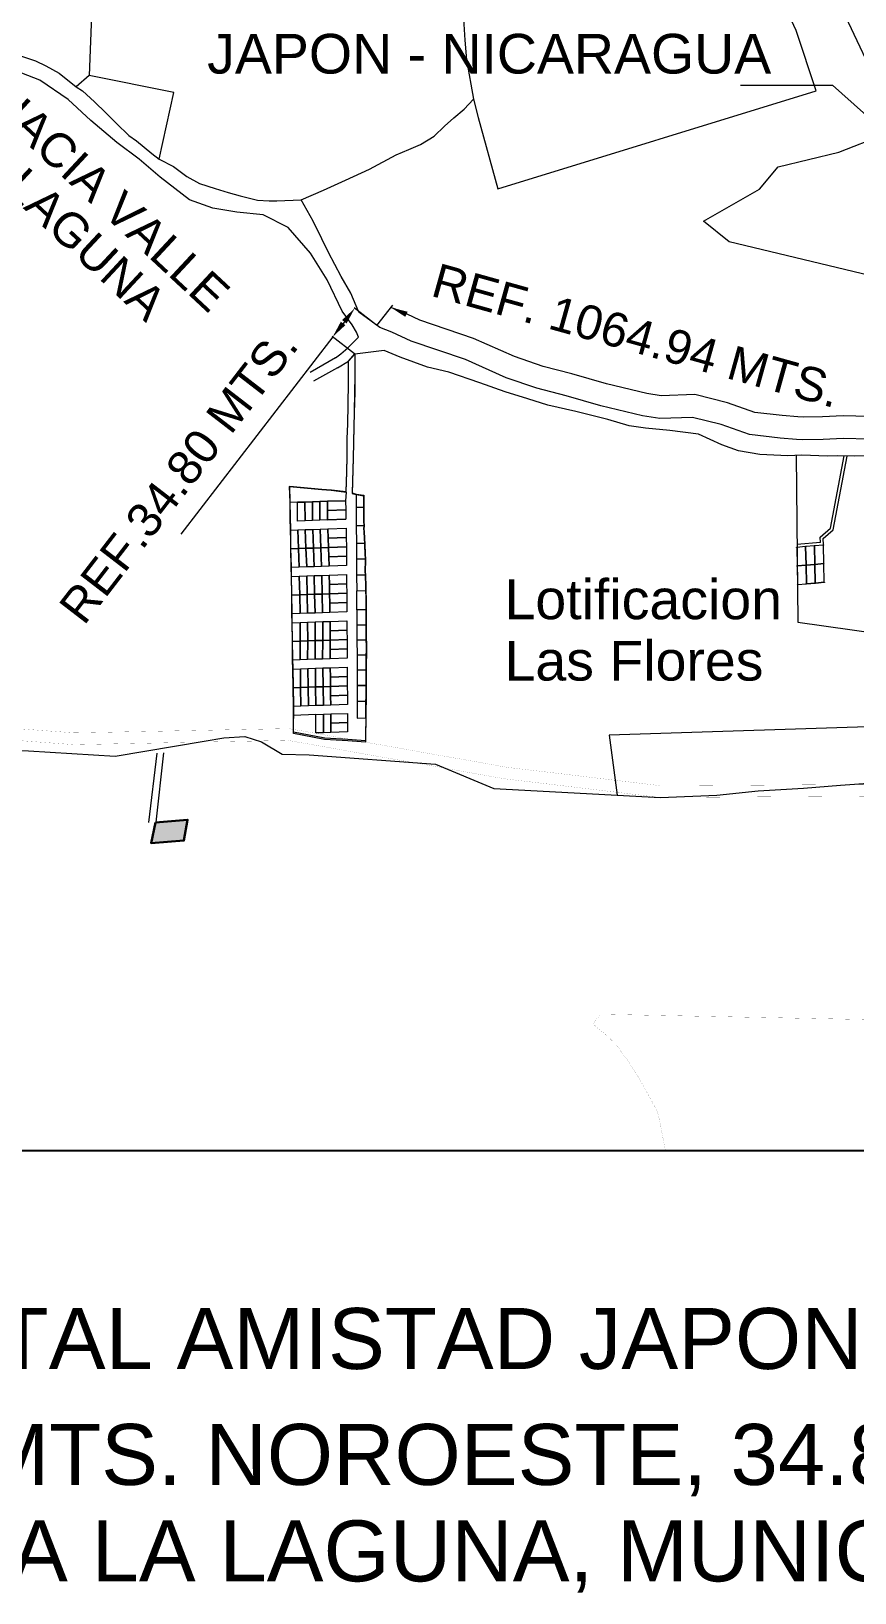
# Model space of a CAD drawing. Header units: millimetres. Extents: x 605783 to 618060, y 1302882 to 1321803.
# Drawn here: x 618034.66 to 618046.82, y 1320147.52 to 1320170.57 of the extents above; entities that cross this region are included whole.
import ezdxf

# ---------------------------------------------------------------- set-up
doc = ezdxf.new("R2010")
doc.units = ezdxf.units.MM
for name, color, linetype in [('2', 7, 'Continuous'), ('CVL_CUADCON_TIT', 1, 'Continuous'), ('CVL_CUADCON_TX', 2, 'Continuous')]:
    doc.layers.add(name, color=color, linetype=linetype)
doc.layers.add('Cotas', color=7, linetype='Continuous', lineweight=0)
doc.layers.add('Nivel 30', color=7, linetype='Continuous', lineweight=0)
doc.styles.add('CAJETIN 2', font='arial.ttf', dxfattribs={"height": 0.25})
doc.styles.add('PI', font='arial.ttf', dxfattribs={"height": 0.4})
doc.styles.add('PUNTOS PI', font='arial.ttf', dxfattribs={"height": 2.75})
pattern_1 = [(0, (0, 0), (0, 6.985), [5.08, -1.905]), (90, (0, 0), (-6.985, 4e-16), [5.08, -1.905])]

msp = doc.modelspace()

# ---------------------------------------------------------------- hatches: boundary and pattern name
at = {"true_color": 0x000000}
h = msp.add_hatch(dxfattribs=at)
h.set_pattern_fill('ANGLE', color=18)
h.set_pattern_definition(pattern_1)
h.paths.add_polyline_path([(618038.857, 1320160.887), (618038.747, 1320160.883), (618038.751, 1320160.607), (618038.861, 1320160.611)])
h = msp.add_hatch(dxfattribs=at)
h.set_pattern_fill('ANGLE', color=18, style=0)
h.set_pattern_definition(pattern_1)
h.paths.add_polyline_path([(618039.08, 1320160.758), (618039.077, 1320160.895), (618038.967, 1320160.891), (618038.972, 1320160.615), (618039.082, 1320160.619)])
h = msp.add_hatch(color=18, dxfattribs=at)
h.set_gradient(color1=(0, 0, 255), color2=(255, 255, 0), tint=1)
h.paths.add_polyline_path([(618036.914, 1320158.62), (618036.968, 1320158.925), (618036.496, 1320158.885), (618036.428, 1320158.583)])

# ---------------------------------------------------------------- linework, layer by layer
msp.add_line((618014.999, 1320154.046), (618059.999, 1320154.046))
at = {"layer": '2', "color": 1, "linetype": 'Continuous', "lineweight": 5}
for p, q in [((618045.242, 1320173.852), (618047.367, 1320169.322)), ((618035.514, 1320169.914), (618035.325, 1320169.743)), ((618041.548, 1320168.239), (618046.248, 1320169.685)), ((618039.149, 1320165.744), (618038.777, 1320165.53)), ((618039.181, 1320165.598), (618038.828, 1320165.398)), ((618039.034, 1320163.352), (618039.302, 1320163.362))]:
    msp.add_line(p, q, dxfattribs=at)
for points in [[(618035.407, 1320174.359), (618035.687, 1320174.354), (618035.514, 1320169.914)], [(618046.248, 1320169.685), (618045.95, 1320170.574), (618044.471, 1320173.765)], [(618039.463, 1320166.122), (618039.399, 1320166.231), (618039.251, 1320166.433), (618039.029, 1320166.894), (618038.781, 1320167.289), (618038.453, 1320167.666), (618038.086, 1320167.853), (618037.693, 1320167.894), (618037.34, 1320167.956), (618036.994, 1320168.077), (618036.563, 1320168.41), (618036.252, 1320168.678), (618035.925, 1320168.922), (618035.541, 1320169.249), (618035.203, 1320169.556), (618034.789, 1320169.843), (618034.229, 1320170.059)], [(618034.364, 1320170.243), (618034.531, 1320170.191), (618034.721, 1320170.129), (618034.874, 1320170.053), (618035.071, 1320169.945), (618035.325, 1320169.743)], [(618036.548, 1320168.679), (618036.765, 1320169.661), (618035.514, 1320169.914)], [(618035.325, 1320169.743), (618035.418, 1320169.684), (618035.592, 1320169.522), (618035.763, 1320169.36), (618035.92, 1320169.201), (618036.101, 1320169.026), (618036.214, 1320168.947), (618036.441, 1320168.762), (618036.548, 1320168.679)], [(618038.643, 1320168.079), (618038.975, 1320168.221), (618039.3, 1320168.366), (618039.654, 1320168.531), (618040.049, 1320168.742), (618040.235, 1320168.82), (618040.407, 1320168.894), (618040.609, 1320169.018), (618040.758, 1320169.165), (618040.9, 1320169.289), (618041.052, 1320169.413), (618041.188, 1320169.56)], [(618041.188, 1320169.56), (618041.259, 1320169.291), (618041.548, 1320168.239)], [(618048.475, 1320165.764), (618047.281, 1320166.901), (618044.964, 1320167.456), (618044.583, 1320167.764), (618045.412, 1320168.234), (618045.686, 1320168.564), (618046.579, 1320168.779), (618047.236, 1320169.035), (618047.367, 1320169.322)], [(618036.548, 1320168.679), (618036.758, 1320168.567), (618036.955, 1320168.419), (618037.142, 1320168.317), (618037.375, 1320168.245), (618037.565, 1320168.183), (618037.742, 1320168.134), (618038.001, 1320168.072), (618038.171, 1320168.063), (618038.287, 1320168.061), (618038.643, 1320168.079)], [(618047.023, 1320164.545), (618046.647, 1320164.553), (618046.351, 1320164.541), (618046.052, 1320164.536), (618045.955, 1320164.539), (618045.713, 1320164.561), (618045.263, 1320164.612), (618044.844, 1320164.759), (618044.421, 1320164.866), (618043.939, 1320164.85), (618043.682, 1320164.889), (618043.066, 1320165.038), (618042.554, 1320165.185), (618042.121, 1320165.296), (618041.671, 1320165.449), (618041.068, 1320165.719), (618040.268, 1320165.99), (618039.985, 1320166.125), (618039.808, 1320166.19), (618039.494, 1320166.418), (618039.376, 1320166.7), (618039.235, 1320166.945), (618039.05, 1320167.297), (618038.949, 1320167.502), (618038.821, 1320167.764), (618038.643, 1320168.079)], [(618039.149, 1320165.744), (618039.23, 1320165.803), (618039.332, 1320165.892), (618039.492, 1320166.049), (618039.463, 1320166.122)], [(618039.181, 1320165.598), (618039.344, 1320165.694)], [(618039.872, 1320165.851), (618039.438, 1320165.801)], [(618047.047, 1320164.299), (618046.815, 1320164.291), (618046.569, 1320164.3), (618046.412, 1320164.292), (618046.037, 1320164.31), (618045.83, 1320164.299), (618045.415, 1320164.32), (618045.099, 1320164.371), (618044.855, 1320164.46), (618044.509, 1320164.617), (618044.089, 1320164.672), (618043.727, 1320164.706), (618043.484, 1320164.741), (618043.171, 1320164.833), (618042.701, 1320164.95), (618042.288, 1320165.047), (618041.992, 1320165.139), (618041.656, 1320165.243), (618041.282, 1320165.374), (618040.823, 1320165.531), (618040.51, 1320165.609), (618040.106, 1320165.753), (618039.872, 1320165.851)], [(618038.701, 1320163.616), (618038.702, 1320163.34), (618038.591, 1320163.336), (618038.591, 1320163.612), (618038.701, 1320163.616)], [(618038.812, 1320163.344), (618038.702, 1320163.34), (618038.701, 1320163.616), (618038.811, 1320163.619), (618038.812, 1320163.344)], [(618038.922, 1320163.623), (618038.922, 1320163.348), (618038.812, 1320163.344), (618038.811, 1320163.619), (618038.922, 1320163.623)], [(618039.034, 1320163.627), (618039.034, 1320163.352), (618038.922, 1320163.348), (618038.922, 1320163.623), (618039.034, 1320163.627)], [(618039.301, 1320163.635), (618039.302, 1320163.5), (618039.034, 1320163.49), (618039.034, 1320163.627), (618039.301, 1320163.635)], [(618039.456, 1320163.726), (618039.456, 1320163.534), (618039.568, 1320163.538), (618039.568, 1320163.571), (618039.569, 1320163.709), (618039.456, 1320163.726)], [(618039.302, 1320163.362), (618039.034, 1320163.352), (618039.034, 1320163.49), (618039.302, 1320163.5), (618039.302, 1320163.362)], [(618039.456, 1320163.534), (618039.458, 1320163.264), (618039.573, 1320163.268), (618039.57, 1320163.329), (618039.568, 1320163.456), (618039.568, 1320163.538), (618039.456, 1320163.534)], [(618038.487, 1320163.201), (618038.594, 1320163.205), (618038.605, 1320162.93), (618038.49, 1320162.926), (618038.491, 1320163.049), (618038.487, 1320163.201)], [(618038.704, 1320163.209), (618038.715, 1320162.934), (618038.605, 1320162.93), (618038.594, 1320163.205), (618038.704, 1320163.209)], [(618038.815, 1320163.213), (618038.825, 1320162.936), (618038.715, 1320162.934), (618038.704, 1320163.209), (618038.815, 1320163.213)], [(618038.927, 1320163.216), (618038.936, 1320162.94), (618038.825, 1320162.936), (618038.815, 1320163.213), (618038.927, 1320163.216)], [(618039.039, 1320163.22), (618039.043, 1320163.082), (618039.046, 1320162.944), (618038.936, 1320162.94), (618038.927, 1320163.216), (618039.039, 1320163.22)], [(618039.307, 1320163.231), (618039.31, 1320163.092), (618039.043, 1320163.082), (618039.039, 1320163.22), (618039.307, 1320163.231)], [(618039.458, 1320163.264), (618039.46, 1320163.004), (618039.583, 1320163.009), (618039.579, 1320163.075), (618039.573, 1320163.185), (618039.572, 1320163.214), (618039.573, 1320163.268), (618039.458, 1320163.264)], [(618038.498, 1320162.649), (618038.49, 1320162.926), (618038.605, 1320162.93), (618038.615, 1320162.653), (618038.498, 1320162.649)], [(618038.615, 1320162.653), (618038.605, 1320162.93), (618038.715, 1320162.934), (618038.726, 1320162.658), (618038.615, 1320162.653)], [(618038.726, 1320162.658), (618038.715, 1320162.934), (618038.825, 1320162.936), (618038.836, 1320162.661), (618038.726, 1320162.658)], [(618038.836, 1320162.661), (618038.825, 1320162.936), (618038.936, 1320162.94), (618038.946, 1320162.665), (618038.836, 1320162.661)], [(618039.056, 1320162.67), (618038.946, 1320162.665), (618038.936, 1320162.94), (618039.046, 1320162.944), (618039.052, 1320162.806), (618039.056, 1320162.67)], [(618039.314, 1320162.954), (618039.046, 1320162.944), (618039.043, 1320163.082), (618039.31, 1320163.092), (618039.314, 1320162.954)], [(618039.313, 1320162.816), (618039.052, 1320162.806), (618039.046, 1320162.944), (618039.314, 1320162.954), (618039.313, 1320162.816)], [(618039.46, 1320163.004), (618039.461, 1320162.771), (618039.592, 1320162.776), (618039.59, 1320162.849), (618039.585, 1320162.979), (618039.583, 1320163.009), (618039.46, 1320163.004)], [(618039.315, 1320162.678), (618039.056, 1320162.67), (618039.052, 1320162.806), (618039.313, 1320162.816), (618039.315, 1320162.678)], [(618039.461, 1320162.771), (618039.463, 1320162.536), (618039.592, 1320162.541), (618039.59, 1320162.597), (618039.593, 1320162.752), (618039.592, 1320162.776), (618039.461, 1320162.771)], [(618038.5, 1320162.518), (618038.617, 1320162.522), (618038.623, 1320162.247), (618038.506, 1320162.243), (618038.5, 1320162.518)], [(618038.728, 1320162.526), (618038.733, 1320162.251), (618038.623, 1320162.247), (618038.617, 1320162.522), (618038.728, 1320162.526)], [(618038.838, 1320162.53), (618038.843, 1320162.254), (618038.733, 1320162.251), (618038.728, 1320162.526), (618038.838, 1320162.53)], [(618038.948, 1320162.534), (618038.954, 1320162.258), (618038.843, 1320162.254), (618038.838, 1320162.53), (618038.948, 1320162.534)], [(618039.058, 1320162.538), (618039.062, 1320162.4), (618039.064, 1320162.262), (618038.954, 1320162.258), (618038.948, 1320162.534), (618039.058, 1320162.538)], [(618039.315, 1320162.546), (618039.316, 1320162.408), (618039.062, 1320162.4), (618039.058, 1320162.538), (618039.315, 1320162.546)], [(618039.464, 1320162.307), (618039.598, 1320162.31), (618039.597, 1320162.369), (618039.592, 1320162.539), (618039.592, 1320162.541), (618039.592, 1320162.541), (618039.463, 1320162.536), (618039.464, 1320162.307)], [(618038.507, 1320161.966), (618038.506, 1320162.243), (618038.623, 1320162.247), (618038.629, 1320161.971), (618038.507, 1320161.966)], [(618038.629, 1320161.971), (618038.623, 1320162.247), (618038.733, 1320162.251), (618038.739, 1320161.974), (618038.629, 1320161.971)], [(618038.739, 1320161.974), (618038.733, 1320162.251), (618038.843, 1320162.254), (618038.849, 1320161.978), (618038.739, 1320161.974)], [(618038.849, 1320161.978), (618038.843, 1320162.254), (618038.954, 1320162.258), (618038.96, 1320161.982), (618038.849, 1320161.978)], [(618038.96, 1320161.982), (618038.954, 1320162.258), (618039.064, 1320162.262), (618039.068, 1320162.124), (618039.07, 1320161.986), (618038.96, 1320161.982)], [(618039.317, 1320162.271), (618039.064, 1320162.262), (618039.062, 1320162.4), (618039.316, 1320162.408), (618039.317, 1320162.271)], [(618039.318, 1320162.132), (618039.068, 1320162.124), (618039.064, 1320162.262), (618039.317, 1320162.271), (618039.318, 1320162.132)], [(618039.602, 1320162.113), (618039.603, 1320162.027), (618039.466, 1320162.023), (618039.464, 1320162.307), (618039.598, 1320162.31), (618039.602, 1320162.113)], [(618039.318, 1320161.994), (618039.07, 1320161.986), (618039.068, 1320162.124), (618039.318, 1320162.132), (618039.318, 1320161.994)], [(618039.466, 1320162.023), (618039.467, 1320161.801), (618039.604, 1320161.804), (618039.603, 1320162.027), (618039.466, 1320162.023)], [(618038.51, 1320161.835), (618038.63, 1320161.839), (618038.631, 1320161.562), (618038.516, 1320161.559), (618038.51, 1320161.835)], [(618038.74, 1320161.843), (618038.741, 1320161.567), (618038.631, 1320161.562), (618038.63, 1320161.839), (618038.74, 1320161.843)], [(618038.851, 1320161.847), (618038.852, 1320161.57), (618038.741, 1320161.567), (618038.74, 1320161.843), (618038.851, 1320161.847)], [(618038.962, 1320161.851), (618038.962, 1320161.574), (618038.852, 1320161.57), (618038.851, 1320161.847), (618038.962, 1320161.851)], [(618039.071, 1320161.855), (618039.072, 1320161.716), (618039.072, 1320161.578), (618038.962, 1320161.574), (618038.962, 1320161.851), (618039.071, 1320161.855)], [(618039.32, 1320161.863), (618039.321, 1320161.726), (618039.072, 1320161.716), (618039.071, 1320161.855), (618039.32, 1320161.863)], [(618039.467, 1320161.801), (618039.468, 1320161.578), (618039.605, 1320161.582), (618039.604, 1320161.636), (618039.604, 1320161.804), (618039.467, 1320161.801)], [(618038.519, 1320161.282), (618038.516, 1320161.559), (618038.631, 1320161.562), (618038.629, 1320161.287), (618038.519, 1320161.282)], [(618038.629, 1320161.287), (618038.631, 1320161.562), (618038.741, 1320161.567), (618038.74, 1320161.291), (618038.629, 1320161.287)], [(618038.74, 1320161.291), (618038.741, 1320161.567), (618038.852, 1320161.57), (618038.85, 1320161.295), (618038.74, 1320161.291)], [(618038.85, 1320161.295), (618038.852, 1320161.57), (618038.962, 1320161.574), (618038.96, 1320161.299), (618038.85, 1320161.295)], [(618038.96, 1320161.299), (618038.962, 1320161.574), (618039.072, 1320161.578), (618039.071, 1320161.442), (618039.071, 1320161.302), (618038.96, 1320161.299)], [(618039.323, 1320161.451), (618039.071, 1320161.442), (618039.072, 1320161.578), (618039.322, 1320161.588), (618039.323, 1320161.451)], [(618039.322, 1320161.588), (618039.072, 1320161.578), (618039.072, 1320161.716), (618039.321, 1320161.726), (618039.322, 1320161.588)], [(618039.469, 1320161.358), (618039.606, 1320161.362), (618039.607, 1320161.417), (618039.607, 1320161.501), (618039.605, 1320161.582), (618039.468, 1320161.578), (618039.469, 1320161.358)], [(618039.323, 1320161.312), (618039.071, 1320161.302), (618039.071, 1320161.442), (618039.323, 1320161.451), (618039.323, 1320161.312)], [(618039.469, 1320161.135), (618039.604, 1320161.139), (618039.605, 1320161.188), (618039.606, 1320161.362), (618039.469, 1320161.358), (618039.469, 1320161.135)], [(618038.523, 1320161.151), (618038.633, 1320161.155), (618038.637, 1320160.879), (618038.526, 1320160.875), (618038.523, 1320161.151)], [(618038.743, 1320161.159), (618038.747, 1320160.883), (618038.637, 1320160.879), (618038.633, 1320161.155), (618038.743, 1320161.159)], [(618038.854, 1320161.163), (618038.857, 1320160.887), (618038.747, 1320160.883), (618038.743, 1320161.159), (618038.854, 1320161.163)], [(618038.964, 1320161.167), (618038.967, 1320160.891), (618038.857, 1320160.887), (618038.854, 1320161.163), (618038.964, 1320161.167)], [(618039.074, 1320161.171), (618039.076, 1320161.033), (618039.077, 1320160.895), (618038.967, 1320160.891), (618038.964, 1320161.167), (618039.074, 1320161.171)], [(618039.324, 1320161.181), (618039.325, 1320161.043), (618039.076, 1320161.033), (618039.074, 1320161.171), (618039.324, 1320161.181)], [(618039.326, 1320160.905), (618039.077, 1320160.895), (618039.076, 1320161.033), (618039.325, 1320161.043), (618039.326, 1320160.905)], [(618039.472, 1320160.906), (618039.602, 1320160.909), (618039.604, 1320161.139), (618039.469, 1320161.135), (618039.472, 1320160.906)], [(618038.531, 1320160.599), (618038.526, 1320160.875), (618038.637, 1320160.879), (618038.641, 1320160.602), (618038.531, 1320160.599)], [(618038.641, 1320160.602), (618038.637, 1320160.879), (618038.747, 1320160.883), (618038.751, 1320160.607), (618038.641, 1320160.602)], [(618038.861, 1320160.611), (618038.751, 1320160.607), (618038.747, 1320160.883), (618038.857, 1320160.887), (618038.861, 1320160.611)], [(618038.861, 1320160.611), (618038.857, 1320160.887), (618038.967, 1320160.891), (618038.972, 1320160.615), (618038.861, 1320160.611)], [(618038.972, 1320160.615), (618038.967, 1320160.891), (618039.077, 1320160.895), (618039.08, 1320160.758), (618039.082, 1320160.619), (618038.972, 1320160.615)], [(618039.327, 1320160.767), (618039.08, 1320160.758), (618039.077, 1320160.895), (618039.326, 1320160.905), (618039.327, 1320160.767)], [(618039.472, 1320160.906), (618039.471, 1320160.672), (618039.601, 1320160.676), (618039.602, 1320160.737), (618039.602, 1320160.909), (618039.472, 1320160.906)], [(618039.327, 1320160.629), (618039.082, 1320160.619), (618039.08, 1320160.758), (618039.327, 1320160.767), (618039.327, 1320160.629)], [(618039.469, 1320160.425), (618039.599, 1320160.429), (618039.599, 1320160.501), (618039.601, 1320160.676), (618039.471, 1320160.672), (618039.469, 1320160.425)], [(618038.861, 1320160.48), (618038.53, 1320160.467)], [(618038.861, 1320160.48), (618038.972, 1320160.484), (618038.973, 1320160.212), (618038.863, 1320160.211), (618038.861, 1320160.48)], [(618039.082, 1320160.488), (618039.083, 1320160.351), (618039.084, 1320160.213), (618038.973, 1320160.212), (618038.972, 1320160.484), (618039.082, 1320160.488)], [(618039.327, 1320160.497), (618039.328, 1320160.36), (618039.083, 1320160.351), (618039.082, 1320160.488), (618039.327, 1320160.497)], [(618039.329, 1320160.222), (618039.084, 1320160.213), (618039.083, 1320160.351), (618039.328, 1320160.36), (618039.329, 1320160.222)]]:
    msp.add_lwpolyline(points, dxfattribs=at)
at = {"layer": '2', "color": 1, "linetype": 'Continuous', "lineweight": 5, "flags": 128}
msp.add_lwpolyline([(618040.603, 1320174.032), (618040.635, 1320173.584), (618040.708, 1320173.069), (618040.816, 1320172.195), (618040.866, 1320171.626), (618040.955, 1320171.225), (618041.034, 1320170.826), (618041.063, 1320170.434), (618041.085, 1320170.141), (618041.188, 1320169.56)], dxfattribs=at)
at = {"layer": '2', "color": 1, "linetype": 'Continuous', "lineweight": 5}
for points in [[(618039.309, 1320163.763), (618039.32, 1320164.058), (618039.326, 1320164.29), (618039.325, 1320164.551), (618039.333, 1320164.764), (618039.338, 1320165.049), (618039.341, 1320165.382), (618039.344, 1320165.695), (618039.438, 1320165.802), (618039.438, 1320165.463), (618039.435, 1320165.239), (618039.427, 1320164.932), (618039.424, 1320164.732), (618039.416, 1320164.488), (618039.41, 1320164.262), (618039.398, 1320163.743), (618039.456, 1320163.726), (618039.569, 1320163.709), (618039.568, 1320163.571), (618039.568, 1320163.456), (618039.57, 1320163.329), (618039.573, 1320163.267), (618039.572, 1320163.214), (618039.573, 1320163.185), (618039.579, 1320163.075), (618039.585, 1320162.979), (618039.59, 1320162.849), (618039.593, 1320162.752), (618039.59, 1320162.597), (618039.592, 1320162.539), (618039.597, 1320162.369), (618039.602, 1320162.113), (618039.603, 1320161.898), (618039.604, 1320161.814), (618039.604, 1320161.636), (618039.607, 1320161.501), (618039.607, 1320161.417), (618039.605, 1320161.188), (618039.602, 1320160.913), (618039.602, 1320160.737), (618039.599, 1320160.501), (618039.595, 1320160.071), (618039.331, 1320160.091), (618038.99, 1320160.11), (618038.529, 1320160.198), (618038.531, 1320160.599), (618038.526, 1320160.875), (618038.523, 1320161.151), (618038.519, 1320161.282), (618038.516, 1320161.559), (618038.51, 1320161.835), (618038.507, 1320161.966), (618038.506, 1320162.243), (618038.5, 1320162.518), (618038.498, 1320162.649), (618038.49, 1320162.926), (618038.491, 1320163.049), (618038.487, 1320163.201), (618038.484, 1320163.384), (618038.48, 1320163.609), (618038.474, 1320163.844), (618038.948, 1320163.799), (618039.089, 1320163.789)], [(618039.309, 1320163.77), (618039.32, 1320164.064), (618039.326, 1320164.296), (618039.326, 1320164.556), (618039.333, 1320164.768), (618039.338, 1320165.051), (618039.341, 1320165.384), (618039.344, 1320165.695), (618039.438, 1320165.801), (618039.437, 1320165.464), (618039.434, 1320165.241), (618039.426, 1320164.935), (618039.424, 1320164.736), (618039.416, 1320164.493), (618039.41, 1320164.267), (618039.398, 1320163.751), (618039.455, 1320163.734), (618039.568, 1320163.717), (618039.567, 1320163.579), (618039.567, 1320163.465), (618039.569, 1320163.338), (618039.572, 1320163.276), (618039.571, 1320163.223), (618039.572, 1320163.195), (618039.578, 1320163.085), (618039.584, 1320162.989), (618039.589, 1320162.86), (618039.592, 1320162.763), (618039.589, 1320162.609), (618039.591, 1320162.551), (618039.596, 1320162.382), (618039.601, 1320162.127), (618039.602, 1320161.912), (618039.603, 1320161.829), (618039.603, 1320161.652), (618039.606, 1320161.517), (618039.606, 1320161.433), (618039.604, 1320161.205), (618039.601, 1320160.931), (618039.601, 1320160.756), (618039.599, 1320160.521), (618039.595, 1320160.093), (618039.331, 1320160.112), (618038.992, 1320160.132), (618038.532, 1320160.219), (618038.534, 1320160.618), (618038.529, 1320160.893), (618038.526, 1320161.168), (618038.522, 1320161.299), (618038.519, 1320161.575), (618038.513, 1320161.85), (618038.511, 1320161.981), (618038.509, 1320162.256), (618038.503, 1320162.53), (618038.501, 1320162.661), (618038.493, 1320162.936), (618038.494, 1320163.06), (618038.49, 1320163.211), (618038.487, 1320163.393), (618038.483, 1320163.617), (618038.477, 1320163.851), (618038.95, 1320163.807), (618039.09, 1320163.796)], [(618038.48, 1320163.609), (618038.474, 1320163.844), (618038.948, 1320163.799), (618039.089, 1320163.789), (618039.309, 1320163.763), (618039.301, 1320163.635), (618039.034, 1320163.627), (618038.922, 1320163.623), (618038.811, 1320163.619), (618038.701, 1320163.616), (618038.591, 1320163.612)]]:
    msp.add_lwpolyline(points, close=True, dxfattribs=at)
at = {"layer": '2', "color": 1, "linetype": 'Continuous', "lineweight": 5, "const_width": 0.00131, "flags": 128}
msp.add_lwpolyline([(618044.02, 1320154.046), (618043.934, 1320154.501), (618043.897, 1320154.631), (618043.806, 1320154.8), (618043.698, 1320154.995), (618043.574, 1320155.211), (618043.443, 1320155.403), (618043.288, 1320155.615), (618043.134, 1320155.76), (618043.014, 1320155.859), (618042.951, 1320155.915), (618043.063, 1320156.056), (618047.381, 1320155.97)], dxfattribs=at)
at = {"layer": 'Cotas', "color": 1, "lineweight": 5}
for p, q in [((618039.756, 1320166.228), (618039.429, 1320166.481)), ((618039.282, 1320166.277), (618039.264, 1320166.253)), ((618039.431, 1320165.806), (618039.104, 1320166.059))]:
    msp.add_line(p, q, dxfattribs=at)
at = {"layer": 'Cotas', "color": 7, "lineweight": 5}
for p, q in [((618039.763, 1320166.223), (618039.996, 1320166.524)), ((618039.11, 1320166.054), (618036.867, 1320163.143))]:
    msp.add_line(p, q, dxfattribs=at)
msp.add_lwpolyline([(618047.017, 1320164.88), (618046.644, 1320164.888), (618046.342, 1320164.876), (618046.054, 1320164.871), (618045.975, 1320164.874), (618045.746, 1320164.894), (618045.339, 1320164.94), (618044.94, 1320165.08), (618044.457, 1320165.203), (618043.958, 1320165.186), (618043.747, 1320165.218), (618043.152, 1320165.362), (618042.641, 1320165.508), (618042.217, 1320165.617), (618041.794, 1320165.762), (618041.19, 1320166.031), (618040.394, 1320166.301), (618040.115, 1320166.434), (618039.968, 1320166.489)], dxfattribs=at)
at = {"layer": 'Cotas', "color": 1, "lineweight": 5}
for points in [[(618039.249, 1320166.302), (618039.315, 1320166.251), (618039.435, 1320166.476)], [(618039.23, 1320166.278), (618039.297, 1320166.227), (618039.11, 1320166.054)]]:
    msp.add_solid(points, dxfattribs=at)
at = {"layer": 'Cotas', "color": 7, "lineweight": 5}
msp.add_solid([(618040.215, 1320166.425), (618040.182, 1320166.349), (618039.969, 1320166.488)], dxfattribs=at)
at = {"layer": 'CVL_CUADCON_TIT', "color": 1, "lineweight": 5, "ltscale": 0.5, "flags": 128}
for points in [[(618036.512, 1320159.91), (618036.393, 1320158.885)], [(618036.512, 1320159.91), (618036.393, 1320158.885)], [(618036.614, 1320159.912), (618036.497, 1320158.891)], [(618036.614, 1320159.912), (618036.497, 1320158.891)]]:
    msp.add_lwpolyline(points, dxfattribs=at)
at = {"layer": 'CVL_CUADCON_TIT', "color": 2, "lineweight": 30, "ltscale": 0.5, "true_color": 0xf1eb1f, "flags": 128}
for points in [[(618036.496, 1320158.886), (618036.968, 1320158.926), (618036.915, 1320158.62), (618036.428, 1320158.583), (618036.496, 1320158.886)], [(618036.496, 1320158.885), (618036.968, 1320158.925), (618036.914, 1320158.619), (618036.428, 1320158.583), (618036.496, 1320158.885)], [(618036.496, 1320158.885), (618036.968, 1320158.925), (618036.914, 1320158.62), (618036.428, 1320158.583), (618036.496, 1320158.885)], [(618036.496, 1320158.885), (618036.968, 1320158.925), (618036.914, 1320158.619), (618036.428, 1320158.583), (618036.496, 1320158.885)], [(618036.496, 1320158.885), (618036.968, 1320158.925), (618036.914, 1320158.62), (618036.428, 1320158.583), (618036.496, 1320158.885)]]:
    msp.add_lwpolyline(points, dxfattribs=at)
at = {"layer": 'CVL_CUADCON_TIT', "color": 7, "lineweight": 30, "ltscale": 0.5, "flags": 128}
msp.add_lwpolyline([(618036.496, 1320158.886), (618036.968, 1320158.926), (618036.915, 1320158.62), (618036.428, 1320158.583), (618036.496, 1320158.886)], dxfattribs=at)
at = {"layer": 'CVL_CUADCON_TX', "color": 7, "lineweight": 5}
msp.add_lwpolyline([(618045.129, 1320169.767), (618046.487, 1320169.767), (618048.182, 1320168.26)], dxfattribs=at)
at = {"layer": 'Nivel 30', "color": 1, "linetype": 'Continuous', "lineweight": 5}
for points in [[(618045.951, 1320164.306), (618045.975, 1320161.845), (618047.615, 1320161.613)], [(618046.309, 1320163.021), (618045.959, 1320162.991)], [(618045.959, 1320162.944), (618045.965, 1320162.676)], [(618046.087, 1320162.958), (618045.963, 1320162.947)], [(618046.097, 1320162.687), (618046.091, 1320162.955)], [(618046.091, 1320162.955), (618046.097, 1320162.687)], [(618046.219, 1320162.97), (618046.094, 1320162.959)], [(618046.228, 1320162.699), (618046.222, 1320162.967)], [(618046.222, 1320162.967), (618046.228, 1320162.699)], [(618046.35, 1320162.981), (618046.225, 1320162.97)], [(618046.36, 1320162.71), (618046.354, 1320162.978)], [(618045.966, 1320162.669), (618045.972, 1320162.401)], [(618046.094, 1320162.684), (618045.969, 1320162.673)], [(618045.969, 1320162.673), (618046.094, 1320162.684)], [(618046.103, 1320162.413), (618046.097, 1320162.681)], [(618046.097, 1320162.681), (618046.103, 1320162.413)], [(618046.225, 1320162.695), (618046.1, 1320162.684)], [(618046.1, 1320162.684), (618046.225, 1320162.695)], [(618046.225, 1320162.695), (618046.1, 1320162.684)], [(618046.234, 1320162.424), (618046.228, 1320162.692)], [(618046.228, 1320162.692), (618046.234, 1320162.424)], [(618046.356, 1320162.707), (618046.232, 1320162.696)], [(618046.232, 1320162.696), (618046.356, 1320162.707)], [(618046.356, 1320162.707), (618046.232, 1320162.696)], [(618046.366, 1320162.436), (618046.36, 1320162.704)], [(618046.363, 1320162.432), (618046.238, 1320162.421)], [(618046.238, 1320162.421), (618046.363, 1320162.432)], [(618045.975, 1320162.398), (618046.1, 1320162.409)], [(618046.231, 1320162.42), (618046.106, 1320162.41)], [(618046.106, 1320162.41), (618046.231, 1320162.42)], [(618031.244, 1320160.001), (618034.618, 1320159.943), (618035.899, 1320159.865), (618037.214, 1320160.086), (618037.502, 1320160.138), (618037.815, 1320160.157), (618038.058, 1320160.079), (618038.365, 1320159.894), (618038.764, 1320159.883), (618040.63, 1320159.749), (618041.487, 1320159.389), (618043.951, 1320159.255), (618044.778, 1320159.29), (618045.393, 1320159.354), (618046.061, 1320159.392), (618046.606, 1320159.435), (618047.081, 1320159.471), (618047.533, 1320159.494), (618047.636, 1320159.496)], [(618047.621, 1320160.316), (618043.191, 1320160.176), (618043.31, 1320159.29)]]:
    msp.add_lwpolyline(points, dxfattribs=at)
at = {"layer": 'Nivel 30', "color": 1, "linetype": 'Continuous', "lineweight": 5, "flags": 128}
for points in [[(618046.308, 1320163.096), (618046.459, 1320163.229), (618046.661, 1320164.297)], [(618046.351, 1320163.077), (618046.498, 1320163.207), (618046.704, 1320164.295)], [(618046.309, 1320163.021), (618046.308, 1320163.096)], [(618046.354, 1320162.985), (618046.351, 1320163.077)]]:
    msp.add_lwpolyline(points, dxfattribs=at)
for points in [[(618046.222, 1320162.97), (618046.091, 1320162.959), (618046.097, 1320162.684), (618046.228, 1320162.695)], [(618046.354, 1320162.982), (618046.222, 1320162.97), (618046.228, 1320162.695), (618046.36, 1320162.707)]]:
    msp.add_lwpolyline(points, close=True, dxfattribs=at)
at = {"layer": 'Nivel 30', "color": 1, "linetype": 'Continuous', "lineweight": 5, "const_width": 0.00131, "flags": 128}
for points in [[(618014.999, 1320158.82), (618017.664, 1320159.652), (618023.721, 1320160.737), (618031.212, 1320160.517), (618032.949, 1320160.383), (618035.298, 1320160.209), (618038.462, 1320160.272), (618041.69, 1320159.7), (618043.961, 1320159.428), (618047.202, 1320159.449), (618049.046, 1320158.548), (618050.593, 1320158.165), (618055.003, 1320158), (618055.466, 1320158.301)], [(618014.999, 1320158.635), (618017.706, 1320159.483), (618023.734, 1320160.563), (618031.203, 1320160.344), (618032.936, 1320160.211), (618035.293, 1320160.035), (618038.449, 1320160.098), (618041.664, 1320159.529), (618043.951, 1320159.255), (618047.162, 1320159.276), (618048.987, 1320158.385), (618050.568, 1320157.993), (618055.051, 1320157.825), (618055.56, 1320158.155)]]:
    msp.add_lwpolyline(points, dxfattribs=at)
at = {"layer": 'Nivel 30', "color": 1, "linetype": 'Continuous', "lineweight": 5}
for centre in [(618045.959, 1320162.947), (618046.091, 1320162.959), (618046.091, 1320162.959), (618046.222, 1320162.97), (618046.222, 1320162.97), (618046.354, 1320162.982), (618045.966, 1320162.672), (618045.966, 1320162.672), (618046.097, 1320162.684), (618046.097, 1320162.684), (618046.097, 1320162.684), (618046.097, 1320162.684), (618046.097, 1320162.684), (618046.228, 1320162.695), (618046.228, 1320162.695), (618046.228, 1320162.695), (618046.228, 1320162.695), (618046.228, 1320162.695), (618046.228, 1320162.695), (618046.36, 1320162.707), (618046.36, 1320162.707), (618046.36, 1320162.707), (618046.235, 1320162.421), (618046.235, 1320162.421), (618046.235, 1320162.421), (618046.235, 1320162.421), (618046.366, 1320162.432), (618046.366, 1320162.432), (618045.972, 1320162.398), (618046.103, 1320162.409), (618046.103, 1320162.409), (618046.103, 1320162.409)]:
    msp.add_circle(centre, 0.00327, dxfattribs=at)

# ---------------------------------------------------------------- texts
at = {"style": 'PI'}
for s, p in [('ENTRADA PRINCIPAL DE HOSPITAL AMISTAD JAPON - NICARAGUA, ', (618014.801, 1320150.82)), ('568.98 MTS. SURESTE, 1064.94 MTS. NOROESTE, 34.80 MTS. AL OESTE ', (618014.801, 1320149.109)), ('Y 390.51 MTS. AL SUR, COMARCA LA LAGUNA, MUNICIPIO DE GRANADA,', (618014.801, 1320147.685))]:
    msp.add_text(s, height=0.9, dxfattribs=at).set_placement(p)
at = {"layer": 'Cotas', "color": 7, "lineweight": 5, "char_height": 0.50249, "attachment_point": 5, "style": 'PUNTOS PI'}
for s, insert, rotation in [('REF. 1064.94 MTS.', (618043.594, 1320166.071), 344.4471), ('REF.34.80 MTS.', (618036.837, 1320164.001), 52.3807)]:
    msp.add_mtext(s, dxfattribs=dict(at, insert=insert, rotation=rotation))
at = {"layer": 'CVL_CUADCON_TX', "color": 7, "lineweight": 5, "style": 'CAJETIN 2'}
for s, height, p in [('JAPON - NICARAGUA', 0.58623, (618037.257, 1320169.94)), ('Lotificacion', 0.58623, (618041.646, 1320161.887)), ('Las Flores', 0.5862, (618041.646, 1320160.981))]:
    msp.add_text(s, height=height, dxfattribs=at).set_placement(p)
at = {"layer": 'CVL_CUADCON_TX', "color": 7, "lineweight": 5, "style": 'PUNTOS PI'}
for s, height, p in [('HACIA VALLE', 0.50249, (618033.979, 1320169.472)), ('LA LAGUNA', 0.5025, (618033.475, 1320168.941))]:
    msp.add_text(s, height=height, rotation=317.0286, dxfattribs=at).set_placement(p)

doc.saveas('drawing.dxf')
